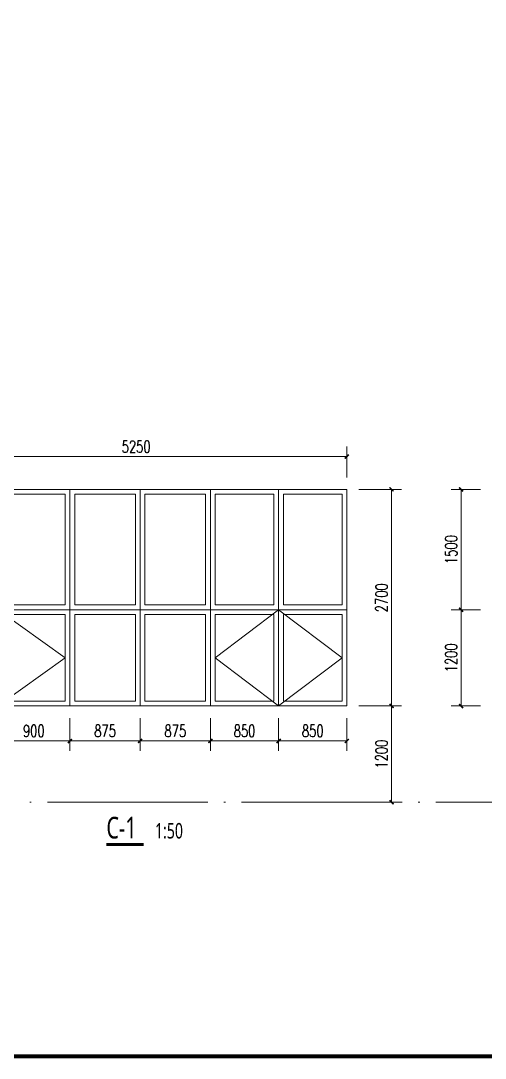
# Model space of a CAD drawing. Header units: inches. Extents: x -3733042 to -3450527, y 579159 to 997713.
# Drawn here: x -3678517 to -3666945, y 879863 to 905731 of the extents above; entities that cross this region are included whole.
import ezdxf

# ---------------------------------------------------------------- set-up
doc = ezdxf.new("R2010")
doc.units = ezdxf.units.IN
doc.header["$LTSCALE"] = 1000
doc.header["$MEASUREMENT"] = 0
doc.linetypes.add('DOTE', pattern=[2.42, 2, -0.2, 0.02, -0.2])
doc.layers.get('0').update_dxf_attribs({"lineweight": 18})
for name, color, linetype, lineweight in [('DIM_SYMB', 3, 'Continuous', 18), ('DOTE', 14, 'DOTE', 18), ('PUB_DIM', 3, 'Continuous', 18), ('PUB_TEXT', 7, 'Continuous', 18), ('PUB_TITLE', 153, 'Continuous', 18), ('SURFACE', 255, 'Continuous', 18), ('WINDOW', 4, 'Continuous', 18)]:
    doc.layers.add(name, color=color, linetype=linetype, lineweight=lineweight)
doc.styles.add('-黑体', font='', dxfattribs={"width": 0.7})
doc.styles.add('_TCH_DIM_T3', font='simplex.shx', dxfattribs={"width": 0.705882, "bigfont": 'gbcbig.shx'})
doc.styles.get('-黑体').set_extended_font_data('微软雅黑')
doc.dimstyles.new('_TCH_ARCH&&50', dxfattribs={"dimtxt": 148.75, "dimasz": 50, "dimexe": 125, "dimexo": 150, "dimgap": 50, "dimtad": 1, "dimdec": 0, "dimzin": 0, "dimdsep": 46, "dimtxsty": '_TCH_DIM_T3', "dimblk": 'ARCHTICK', "dimcen": 0.09, "dimdle": 100, "dimclrt": 7, "dimazin": 2, "dimtfac": 1, "dimtdec": 0, "dimtix": 1, "dimtmove": 2, "dimatfit": 3, "dimfxl": 1, "dimtolj": 1, "dimarcsym": 0})

# ---------------------------------------------------------------- blocks, each defined once
blk = doc.blocks.new('_ArchTick_2')
at = {"color": 0, "linetype": 'ByBlock'}
blk.add_lwpolyline([(-0.5, -0.5, 0.4, 0.4, 0), (0.5, 0.5, 0.4, 0.4, 0)], format="xyseb", dxfattribs=at)
blk = doc.blocks.new('*X77')
at = {"layer": 'PUB_DIM', "color": 0, "lineweight": -2}
for p, q in [((12598, 5315), (13130, 5315)), ((13005, 2615), (13005, 5315)), ((12598, 2615), (13130, 2615))]:
    blk.add_line(p, q, dxfattribs=at)
at = {"layer": 'PUB_DIM', "color": 0, "lineweight": -2, "xscale": 50, "yscale": 50, "zscale": 50}
for p, rotation in [((13005, 5315), 90), ((13005, 2615), 270)]:
    blk.add_blockref('_ArchTick_2', p, dxfattribs=dict(at, rotation=rotation))
at = {"layer": 'PUB_DIM', "color": 7, "insert": (12881, 3965), "char_height": 148.8, "width": 555, "attachment_point": 5, "rotation": 90, "style": '_TCH_DIM_T3'}
blk.add_mtext('2700', dxfattribs=at)
blk = doc.blocks.new('_ARCHTICK')
at = {"color": 0, "linetype": 'ByBlock', "const_width": 0.4}
blk.add_lwpolyline([(-0.5, -0.5), (0.5, 0.5)], dxfattribs=at)
blk = doc.blocks.new('*X78')
at = {"layer": 'PUB_DIM', "color": 0, "lineweight": -2}
for p, q in [((12598, 2615), (13130, 2615)), ((13005, 1415), (13005, 2615)), ((12598, 1415), (13130, 1415))]:
    blk.add_line(p, q, dxfattribs=at)
at = {"layer": 'PUB_DIM', "color": 0, "lineweight": -2, "xscale": 50, "yscale": 50, "zscale": 50}
for p, rotation in [((13005, 2615), 90), ((13005, 1415), 270)]:
    blk.add_blockref('_ArchTick_2', p, dxfattribs=dict(at, rotation=rotation))
at = {"layer": 'PUB_DIM', "color": 7, "insert": (12881, 2015), "char_height": 148.8, "width": 510, "attachment_point": 5, "rotation": 90, "style": '_TCH_DIM_T3'}
blk.add_mtext('1200', dxfattribs=at)
blk = doc.blocks.new('*X79')
at = {"layer": 'PUB_DIM', "color": 0, "lineweight": -2}
for p, q in [((7198, 5465), (7198, 5849)), ((12448, 5465), (12448, 5849)), ((7198, 5724), (12448, 5724))]:
    blk.add_line(p, q, dxfattribs=at)
at = {"layer": 'PUB_DIM', "color": 0, "lineweight": -2, "xscale": 50, "yscale": 50, "zscale": 50, "rotation": 180}
blk.add_blockref('_ArchTick_2', (7198, 5724), dxfattribs=at)
at = {"layer": 'PUB_DIM', "color": 0, "lineweight": -2, "xscale": 50, "yscale": 50, "zscale": 50}
blk.add_blockref('_ArchTick_2', (12448, 5724), dxfattribs=at)
at = {"layer": 'PUB_DIM', "color": 7, "insert": (9823, 5848), "char_height": 148.8, "width": 525, "attachment_point": 5, "style": '_TCH_DIM_T3'}
blk.add_mtext('5250', dxfattribs=at)
blk = doc.blocks.new('*X83')
at = {"layer": 'PUB_DIM', "color": 0, "lineweight": -2}
for p, q in [((8098, 2465), (8098, 2054)), ((8998, 2465), (8998, 2054)), ((8098, 2179), (8998, 2179))]:
    blk.add_line(p, q, dxfattribs=at)
at = {"layer": 'PUB_DIM', "color": 0, "lineweight": -2, "xscale": 50, "yscale": 50, "zscale": 50, "rotation": 180}
blk.add_blockref('_ArchTick_2', (8098, 2179), dxfattribs=at)
at = {"layer": 'PUB_DIM', "color": 0, "lineweight": -2, "xscale": 50, "yscale": 50, "zscale": 50}
blk.add_blockref('_ArchTick_2', (8998, 2179), dxfattribs=at)
at = {"layer": 'PUB_DIM', "color": 7, "insert": (8548, 2304), "char_height": 148.8, "width": 405, "attachment_point": 5, "style": '_TCH_DIM_T3'}
blk.add_mtext('900', dxfattribs=at)
blk = doc.blocks.new('*X84')
at = {"layer": 'PUB_DIM', "color": 0, "lineweight": -2}
for p, q in [((8998, 2465), (8998, 2054)), ((9873, 2465), (9873, 2054)), ((8998, 2179), (9873, 2179))]:
    blk.add_line(p, q, dxfattribs=at)
at = {"layer": 'PUB_DIM', "color": 0, "lineweight": -2, "xscale": 50, "yscale": 50, "zscale": 50, "rotation": 180}
blk.add_blockref('_ArchTick_2', (8998, 2179), dxfattribs=at)
at = {"layer": 'PUB_DIM', "color": 0, "lineweight": -2, "xscale": 50, "yscale": 50, "zscale": 50}
blk.add_blockref('_ArchTick_2', (9873, 2179), dxfattribs=at)
at = {"layer": 'PUB_DIM', "color": 7, "insert": (9436, 2304), "char_height": 148.8, "width": 390, "attachment_point": 5, "style": '_TCH_DIM_T3'}
blk.add_mtext('875', dxfattribs=at)
blk = doc.blocks.new('*X85')
at = {"layer": 'PUB_DIM', "color": 0, "lineweight": -2}
for p, q in [((9873, 2465), (9873, 2054)), ((10748, 2465), (10748, 2054)), ((9873, 2179), (10748, 2179))]:
    blk.add_line(p, q, dxfattribs=at)
at = {"layer": 'PUB_DIM', "color": 0, "lineweight": -2, "xscale": 50, "yscale": 50, "zscale": 50, "rotation": 180}
blk.add_blockref('_ArchTick_2', (9873, 2179), dxfattribs=at)
at = {"layer": 'PUB_DIM', "color": 0, "lineweight": -2, "xscale": 50, "yscale": 50, "zscale": 50}
blk.add_blockref('_ArchTick_2', (10748, 2179), dxfattribs=at)
at = {"layer": 'PUB_DIM', "color": 7, "insert": (10311, 2304), "char_height": 148.8, "width": 390, "attachment_point": 5, "style": '_TCH_DIM_T3'}
blk.add_mtext('875', dxfattribs=at)
blk = doc.blocks.new('*X86')
at = {"layer": 'PUB_DIM', "color": 0, "lineweight": -2}
for p, q in [((10748, 2465), (10748, 2054)), ((11598, 2465), (11598, 2054)), ((10748, 2179), (11598, 2179))]:
    blk.add_line(p, q, dxfattribs=at)
at = {"layer": 'PUB_DIM', "color": 0, "lineweight": -2, "xscale": 50, "yscale": 50, "zscale": 50, "rotation": 180}
blk.add_blockref('_ArchTick_2', (10748, 2179), dxfattribs=at)
at = {"layer": 'PUB_DIM', "color": 0, "lineweight": -2, "xscale": 50, "yscale": 50, "zscale": 50}
blk.add_blockref('_ArchTick_2', (11598, 2179), dxfattribs=at)
at = {"layer": 'PUB_DIM', "color": 7, "insert": (11173, 2304), "char_height": 148.8, "width": 390, "attachment_point": 5, "style": '_TCH_DIM_T3'}
blk.add_mtext('850', dxfattribs=at)
blk = doc.blocks.new('*X87')
at = {"layer": 'PUB_DIM', "color": 0, "lineweight": -2}
for p, q in [((11598, 2465), (11598, 2054)), ((12448, 2465), (12448, 2054)), ((11598, 2179), (12448, 2179))]:
    blk.add_line(p, q, dxfattribs=at)
at = {"layer": 'PUB_DIM', "color": 0, "lineweight": -2, "xscale": 50, "yscale": 50, "zscale": 50, "rotation": 180}
blk.add_blockref('_ArchTick_2', (11598, 2179), dxfattribs=at)
at = {"layer": 'PUB_DIM', "color": 0, "lineweight": -2, "xscale": 50, "yscale": 50, "zscale": 50}
blk.add_blockref('_ArchTick_2', (12448, 2179), dxfattribs=at)
at = {"layer": 'PUB_DIM', "color": 7, "insert": (12023, 2304), "char_height": 148.8, "width": 390, "attachment_point": 5, "style": '_TCH_DIM_T3'}
blk.add_mtext('850', dxfattribs=at)
blk = doc.blocks.new('*X91')
at = {"layer": 'PUB_DIM', "color": 0, "lineweight": -2}
for p, q in [((14114, 3815), (13746, 3815)), ((13871, 2615), (13871, 3815)), ((14114, 2615), (13746, 2615))]:
    blk.add_line(p, q, dxfattribs=at)
at = {"layer": 'PUB_DIM', "color": 0, "lineweight": -2, "xscale": 50, "yscale": 50, "zscale": 50}
for p, rotation in [((13871, 3815), 90), ((13871, 2615), 270)]:
    blk.add_blockref('_ArchTick_2', p, dxfattribs=dict(at, rotation=rotation))
at = {"layer": 'PUB_DIM', "color": 7, "insert": (13747, 3215), "char_height": 148.8, "width": 510, "attachment_point": 5, "rotation": 90, "style": '_TCH_DIM_T3'}
blk.add_mtext('1200', dxfattribs=at)
blk = doc.blocks.new('*X92')
at = {"layer": 'PUB_DIM', "color": 0, "lineweight": -2}
for p, q in [((14114, 5315), (13746, 5315)), ((13871, 3815), (13871, 5315)), ((14114, 3815), (13746, 3815))]:
    blk.add_line(p, q, dxfattribs=at)
at = {"layer": 'PUB_DIM', "color": 0, "lineweight": -2, "xscale": 50, "yscale": 50, "zscale": 50}
for p, rotation in [((13871, 5315), 90), ((13871, 3815), 270)]:
    blk.add_blockref('_ArchTick_2', p, dxfattribs=dict(at, rotation=rotation))
at = {"layer": 'PUB_DIM', "color": 7, "insert": (13747, 4565), "char_height": 148.8, "width": 495, "attachment_point": 5, "rotation": 90, "style": '_TCH_DIM_T3'}
blk.add_mtext('1500', dxfattribs=at)
blk = doc.blocks.new('A$C38533B06')
at = {"layer": 'DIM_SYMB'}
blk.add_lwpolyline([(9452.9, 888.6, 35, 35, 0), (9917.4, 888.6, 35, 35, 0)], format="xyseb", dxfattribs=at)
at = {"layer": 'DOTE'}
blk.add_line((6296.6, 1415.2), (19753, 1415.2), dxfattribs=at)
at = {"layer": 'SURFACE'}
blk.add_lwpolyline([(12448.1, 2615.2), (7198.1, 2615.2), (7198.1, 5315.2), (12448.1, 5315.2)], close=True, dxfattribs=at)
at = {"layer": 'WINDOW'}
for p, q in [((8998.1, 2615.2), (8998.1, 5315.2)), ((9873.1, 2615.2), (9873.1, 5315.2)), ((10748.1, 2615.2), (10748.1, 5315.2)), ((11598.1, 2615.2), (11598.1, 5315.2)), ((12448.1, 3815.2), (7198.1, 3815.2))]:
    blk.add_line(p, q, dxfattribs=at)
for points in [[(8158.1, 3875.2), (8158.1, 5255.2), (8938.1, 5255.2), (8938.1, 3875.2)], [(9058.1, 3875.2), (9058.1, 5255.2), (9813.1, 5255.2), (9813.1, 3875.2)], [(9933.1, 3875.2), (9933.1, 5255.2), (10688.1, 5255.2), (10688.1, 3875.2)], [(10808.1, 3875.2), (10808.1, 5255.2), (11538.1, 5255.2), (11538.1, 3875.2)], [(11658.1, 3875.2), (11658.1, 5255.2), (12388.1, 5255.2), (12388.1, 3875.2)], [(8098.1, 3815.2), (7258.1, 3215.2), (8098.1, 2615.2), (8938.1, 3215.2)], [(8158.1, 2675.2), (8158.1, 3755.2), (8938.1, 3755.2), (8938.1, 2675.2)], [(9058.1, 2675.2), (9058.1, 3755.2), (9813.1, 3755.2), (9813.1, 2675.2)], [(9933.1, 2675.2), (9933.1, 3755.2), (10688.1, 3755.2), (10688.1, 2675.2)], [(11598.1, 3815.2), (10808.1, 3215.2), (11598.1, 2615.2), (12388.1, 3215.2)], [(10808.1, 2675.2), (10808.1, 3755.2), (11538.1, 3755.2), (11538.1, 2675.2)], [(11658.1, 2675.2), (11658.1, 3755.2), (12388.1, 3755.2), (12388.1, 2675.2)]]:
    blk.add_lwpolyline(points, close=True, dxfattribs=at)
at = {"layer": 'PUB_TEXT', "style": '-黑体', "width": 0.7}
for s, height, p in [('C-1', 270, (9452.9, 963.2)), ('1:50', 192.85, (10057.4, 963.2))]:
    blk.add_text(s, height=height, dxfattribs=at).set_placement(p)
at = {"layer": 'PUB_DIM'}
for base, p1, p2, picture, middle in [((12448.1, 5723.8), (7198.1, 5315.2), (12448.1, 5315.2), '*X79', (9823.1, 5848.1)), ((8998.1, 2179.3), (8098.1, 2615.2), (8998.1, 2615.2), '*X83', (8548.1, 2303.7)), ((9873.1, 2179.3), (8998.1, 2615.2), (9873.1, 2615.2), '*X84', (9435.6, 2303.7)), ((10748.1, 2179.3), (9873.1, 2615.2), (10748.1, 2615.2), '*X85', (10310.6, 2303.7)), ((11598.1, 2179.3), (10748.1, 2615.2), (11598.1, 2615.2), '*X86', (11173.1, 2303.7)), ((12448.1, 2179.3), (11598.1, 2615.2), (12448.1, 2615.2), '*X87', (12023.1, 2303.7))]:
    dim = blk.add_linear_dim(base=base, p1=p1, p2=p2, dimstyle='_TCH_ARCH&&50', override={"dimsah": 1, "dimtzin": 0}, dxfattribs=at)
    dim.commit()
    dim.dimension.update_dxf_attribs({"geometry": picture, "text_midpoint": middle})
for base, p1, p2, picture, middle in [((13005.4, 5315.2), (12448.1, 2615.2), (12448.1, 5315.2), '*X77', (12881.1, 3965.2)), ((13871.4, 5315.2), (14264.3, 3815.2), (14264.3, 5315.2), '*X92', (13747, 4565.2)), ((13871.4, 3815.2), (14264.3, 2615.2), (14264.3, 3815.2), '*X91', (13747, 3215.2)), ((13005.4, 2615.2), (12448.1, 1415.2), (12448.1, 2615.2), '*X78', (12881.1, 2015.2))]:
    dim = blk.add_linear_dim(base=base, p1=p1, p2=p2, angle=90, dimstyle='_TCH_ARCH&&50', override={"dimsah": 1, "dimtzin": 0}, dxfattribs=at)
    dim.commit()
    dim.dimension.update_dxf_attribs({"geometry": picture, "text_midpoint": middle})

msp = doc.modelspace()

# ---------------------------------------------------------------- linework, layer by layer
at = {"layer": 'PUB_TITLE'}
msp.add_lwpolyline([(-3729864.6, 879912.6, 100, 100, 0), (-3649264.6, 879912.6, 100, 100, 0), (-3649264.6, 937312.6, 100, 100, 0), (-3729864.6, 937312.6, 100, 100, 0)], format="xyseb", close=True, dxfattribs=at)

# ---------------------------------------------------------------- block references
at = {"layer": 'SURFACE', "xscale": 2, "yscale": 2, "zscale": 2}
msp.add_blockref('A$C38533B06', (-3695288.3, 883415.6), dxfattribs=at)

doc.saveas('drawing.dxf')
